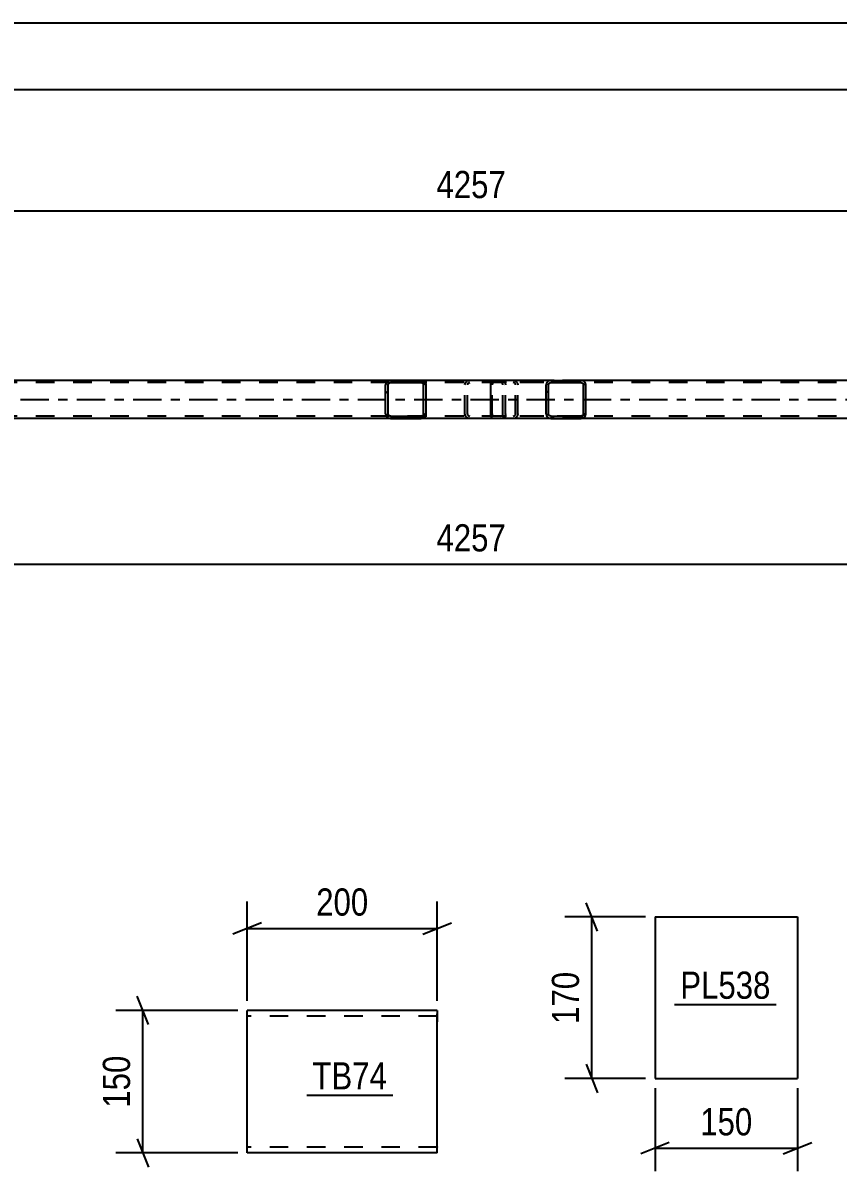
# Model space of a CAD drawing. Header units: millimetres. Extents: x 0 to 841, y 0 to 594.
# Drawn here: x 538.2 to 624.1, y 131.4 to 252.2 of the extents above; entities that cross this region are included whole.
import ezdxf

# ---------------------------------------------------------------- set-up
doc = ezdxf.new("R2010")
doc.units = ezdxf.units.MM
doc.linetypes.add('DXK_LINE_DOT2', pattern=[3.9198, 1.9599, -1.9599])
doc.linetypes.add('DXK_LINE_DOT3', pattern=[5.9187, 2.979, -0.9799, 0.9799, -0.9799])
doc.styles.add('Arial Narrow', font='ARIALN.TTF', dxfattribs={"height": 0.2})

# ---------------------------------------------------------------- blocks, each defined once
blk = doc.blocks.new('Part-103654073-2861 - 2789')
at = {"color": 7, "linetype": 'DXK_LINE_DOT2'}
for p, q in [((768.91, 214.33), (100.02, 214.33)), ((758.8, 214.57), (236.41, 214.57)), ((597, 214.57), (576.94, 214.57)), ((768.91, 210.81), (100.02, 210.81)), ((758.8, 210.57), (321.54, 210.57)), ((597, 210.57), (576.94, 210.57))]:
    blk.add_line(p, q, dxfattribs=at)
at = {"color": 2, "linetype": 'Continuous'}
for p, q in [((576.94, 214.57), (511.87, 214.57)), ((662.08, 214.57), (597, 214.57)), ((576.94, 210.57), (511.87, 210.57)), ((662.08, 210.57), (597, 210.57))]:
    blk.add_line(p, q, dxfattribs=at)
at = {"color": 7, "linetype": 'DXK_LINE_DOT3'}
blk.add_line((100.02, 212.57), (768.91, 212.57), dxfattribs=at)
blk = doc.blocks.new('Part-103654073-2968 - 2789')
at = {"linetype": 'Continuous'}
h = blk.add_hatch(dxfattribs=at)
h.set_pattern_fill('', scale=0.7, style=0, pattern_type=0)
h.set_pattern_definition([(45, (597.4674, 214.2696), (-1.57154, 1.57154), [])])
h.paths.add_polyline_path([(597.51, 214.09), (597.47, 214.27), (597.36, 214.43), (597.2, 214.53), (597, 214.57), (593.82, 214.57), (593.63, 214.53), (593.46, 214.43), (593.35, 214.27), (593.32, 214.09), (593.32, 211.05), (593.35, 210.86), (593.46, 210.71), (593.63, 210.6), (593.82, 210.57), (597, 210.57), (597.2, 210.6), (597.36, 210.71), (597.47, 210.86), (597.51, 211.05)])
h.paths.add_polyline_path([(597.24, 210.95), (597.18, 210.88), (597.1, 210.82), (597, 210.81), (593.82, 210.81), (593.72, 210.82), (593.64, 210.88), (593.59, 210.95), (593.57, 211.05), (593.57, 214.09), (593.59, 214.18), (593.64, 214.26), (593.72, 214.31), (593.82, 214.33), (597, 214.33), (597.1, 214.31), (597.18, 214.26), (597.24, 214.18), (597.25, 214.09), (597.25, 211.05)])
at = {"color": 2, "linetype": 'Continuous'}
for p, q in [((587.49, 214.09), (587.51, 214.27)), ((587.49, 211.05), (587.49, 214.09)), ((587.51, 214.27), (587.57, 214.43)), ((587.57, 214.43), (587.66, 214.53)), ((587.66, 214.53), (587.76, 214.57)), ((593.82, 214.57), (587.76, 214.57)), ((593.35, 214.27), (593.32, 214.09)), ((593.32, 211.05), (593.32, 214.09)), ((593.57, 214.09), (593.59, 214.18)), ((593.57, 211.05), (593.57, 214.09)), ((593.59, 214.18), (593.64, 214.26)), ((593.82, 214.57), (593.63, 214.53)), ((593.64, 214.26), (593.72, 214.31)), ((593.72, 214.31), (593.82, 214.33)), ((593.82, 214.57), (597, 214.57)), ((593.82, 214.33), (597, 214.33)), ((597.2, 214.53), (597, 214.57)), ((597, 214.33), (597.1, 214.31)), ((597.1, 214.31), (597.18, 214.26)), ((597.18, 214.26), (597.24, 214.18)), ((597.24, 214.18), (597.25, 214.09)), ((597.25, 211.05), (597.25, 214.09)), ((597.51, 214.09), (597.47, 214.27)), ((597.51, 211.05), (597.51, 214.09)), ((587.51, 210.86), (587.49, 211.05)), ((587.57, 210.71), (587.51, 210.86)), ((587.66, 210.6), (587.57, 210.71)), ((587.76, 210.57), (587.66, 210.6)), ((593.82, 210.57), (587.76, 210.57)), ((593.32, 211.05), (593.35, 210.86)), ((593.59, 210.95), (593.57, 211.05)), ((593.64, 210.88), (593.59, 210.95)), ((593.63, 210.6), (593.82, 210.57)), ((593.72, 210.82), (593.64, 210.88)), ((593.82, 210.81), (593.72, 210.82)), ((593.82, 210.81), (597, 210.81)), ((593.82, 210.57), (597, 210.57)), ((597.1, 210.82), (597, 210.81)), ((597, 210.57), (597.2, 210.6)), ((597.18, 210.88), (597.1, 210.82)), ((597.24, 210.95), (597.18, 210.88)), ((597.25, 211.05), (597.24, 210.95)), ((597.47, 210.86), (597.51, 211.05))]:
    blk.add_line(p, q, dxfattribs=at)
at = {"color": 7, "linetype": 'DXK_LINE_DOT2'}
for p, q in [((587.64, 214.18), (587.63, 214.09)), ((587.63, 211.05), (587.63, 214.09)), ((587.67, 214.26), (587.64, 214.18)), ((587.71, 214.31), (587.67, 214.26)), ((587.76, 214.33), (587.71, 214.31)), ((597, 214.33), (587.76, 214.33)), ((589.04, 214.33), (589.04, 214.57)), ((589.85, 214.57), (590.05, 214.53)), ((589.95, 214.31), (589.85, 214.33)), ((590.03, 214.26), (589.95, 214.31)), ((590.09, 214.18), (590.03, 214.26)), ((590.1, 214.09), (590.09, 214.18)), ((590.1, 211.05), (590.1, 214.09)), ((590.32, 214.27), (590.36, 214.09)), ((590.36, 211.05), (590.36, 214.09)), ((597, 214.57), (593.82, 214.57)), ((587.63, 211.05), (587.64, 210.95)), ((587.64, 210.95), (587.67, 210.88)), ((587.67, 210.88), (587.71, 210.82)), ((587.71, 210.82), (587.76, 210.81)), ((597, 210.81), (587.76, 210.81)), ((589.04, 210.57), (589.04, 210.81)), ((589.85, 210.81), (589.95, 210.82)), ((590.05, 210.6), (589.85, 210.57)), ((589.95, 210.82), (590.03, 210.88)), ((590.03, 210.88), (590.09, 210.95)), ((590.09, 210.95), (590.1, 211.05)), ((590.36, 211.05), (590.32, 210.86)), ((597, 210.57), (593.82, 210.57))]:
    blk.add_line(p, q, dxfattribs=at)
for centre, start, end in [((589.87, 214.07), 23.8494, 68.8059), ((589.87, 211.06), 291.1941, 336.1506)]:
    blk.add_arc(centre, 0.492, start, end, dxfattribs=at)
at = {"color": 2, "linetype": 'Continuous'}
for centre, start, end in [((593.8, 214.07), 111.1941, 156.1506), ((597.02, 214.07), 23.8494, 68.8059), ((593.8, 211.06), 203.8494, 248.8059), ((597.02, 211.06), 291.1941, 336.1506)]:
    blk.add_arc(centre, 0.492, start, end, dxfattribs=at)
blk = doc.blocks.new('Part-103654073-2969 - 2789')
at = {"linetype": 'Continuous'}
h = blk.add_hatch(dxfattribs=at)
h.set_pattern_fill('', scale=0.7, style=0, pattern_type=0)
h.set_pattern_definition([(45, (580.6496, 214.2696), (-1.57154, 1.57154), [])])
h.paths.add_polyline_path([(580.69, 214.09), (580.65, 214.27), (580.54, 214.43), (580.37, 214.53), (580.18, 214.57), (576.94, 214.57), (576.75, 214.53), (576.58, 214.43), (576.47, 214.27), (576.43, 214.09), (576.43, 211.05), (576.47, 210.86), (576.58, 210.71), (576.75, 210.6), (576.94, 210.57), (580.18, 210.57), (580.37, 210.6), (580.54, 210.71), (580.65, 210.86), (580.69, 211.05)])
h.paths.add_polyline_path([(580.41, 210.95), (580.36, 210.88), (580.28, 210.82), (580.18, 210.81), (576.94, 210.81), (576.84, 210.82), (576.76, 210.88), (576.71, 210.95), (576.69, 211.05), (576.69, 214.09), (576.71, 214.18), (576.76, 214.26), (576.84, 214.31), (576.94, 214.33), (580.18, 214.33), (580.28, 214.31), (580.36, 214.26), (580.41, 214.18), (580.43, 214.09), (580.43, 211.05)])
at = {"color": 2, "linetype": 'Continuous'}
for p, q in [((576.47, 214.27), (576.43, 214.09)), ((576.43, 211.05), (576.43, 214.09)), ((576.69, 214.09), (576.71, 214.18)), ((576.69, 211.05), (576.69, 214.09)), ((576.71, 214.18), (576.76, 214.26)), ((576.94, 214.57), (576.75, 214.53)), ((576.76, 214.26), (576.84, 214.31)), ((576.84, 214.31), (576.94, 214.33)), ((576.94, 214.57), (580.18, 214.57)), ((576.94, 214.33), (580.18, 214.33)), ((587.76, 214.57), (580.18, 214.57)), ((580.37, 214.53), (580.18, 214.57)), ((580.18, 214.33), (580.28, 214.31)), ((580.28, 214.31), (580.36, 214.26)), ((580.36, 214.26), (580.41, 214.18)), ((580.41, 214.18), (580.43, 214.09)), ((580.43, 211.05), (580.43, 214.09)), ((580.69, 214.09), (580.65, 214.27)), ((580.69, 211.05), (580.69, 214.09)), ((576.43, 211.05), (576.47, 210.86)), ((576.71, 210.95), (576.69, 211.05)), ((576.76, 210.88), (576.71, 210.95)), ((576.75, 210.6), (576.94, 210.57)), ((576.84, 210.82), (576.76, 210.88)), ((576.94, 210.81), (576.84, 210.82)), ((576.94, 210.81), (580.18, 210.81)), ((576.94, 210.57), (580.18, 210.57)), ((580.28, 210.82), (580.18, 210.81)), ((580.18, 210.57), (580.37, 210.6)), ((587.76, 210.57), (580.18, 210.57)), ((580.36, 210.88), (580.28, 210.82)), ((580.41, 210.95), (580.36, 210.88)), ((580.43, 211.05), (580.41, 210.95)), ((580.65, 210.86), (580.69, 211.05))]:
    blk.add_line(p, q, dxfattribs=at)
at = {"color": 7, "linetype": 'DXK_LINE_DOT2'}
for p, q in [((580.18, 214.57), (576.94, 214.57)), ((588.53, 214.33), (576.94, 214.33)), ((584.78, 214.09), (584.82, 214.27)), ((584.78, 211.05), (584.78, 214.09)), ((585.06, 214.18), (585.04, 214.09)), ((585.04, 211.05), (585.04, 214.09)), ((585.11, 214.26), (585.06, 214.18)), ((585.1, 214.53), (585.29, 214.57)), ((585.11, 214.26), (585.13, 214.27)), ((585.13, 214.27), (585.19, 214.31)), ((585.19, 214.31), (585.29, 214.33)), ((588.53, 214.57), (585.29, 214.57)), ((588.53, 214.57), (588.72, 214.53)), ((588.62, 214.31), (588.53, 214.33)), ((588.71, 214.26), (588.62, 214.31)), ((588.76, 214.18), (588.71, 214.26)), ((588.78, 214.09), (588.76, 214.18)), ((588.78, 211.05), (588.78, 214.09)), ((589, 214.27), (589.04, 214.09)), ((589.04, 211.05), (589.04, 214.09)), ((588.53, 210.81), (576.94, 210.81)), ((580.18, 210.57), (576.94, 210.57)), ((584.82, 210.86), (584.78, 211.05)), ((585.04, 211.05), (585.06, 210.95)), ((585.06, 210.95), (585.11, 210.88)), ((585.29, 210.57), (585.1, 210.6)), ((585.11, 210.88), (585.13, 210.86)), ((585.13, 210.86), (585.19, 210.82)), ((585.19, 210.82), (585.29, 210.81)), ((588.53, 210.57), (585.29, 210.57)), ((588.53, 210.81), (588.62, 210.82)), ((588.72, 210.6), (588.53, 210.57)), ((588.62, 210.82), (588.71, 210.88)), ((588.71, 210.88), (588.76, 210.95)), ((588.76, 210.95), (588.78, 211.05)), ((589.04, 211.05), (589, 210.86))]:
    blk.add_line(p, q, dxfattribs=at)
at = {"color": 2, "linetype": 'Continuous'}
for centre, start, end in [((576.92, 214.07), 110.7584, 155.6801), ((580.2, 214.07), 24.32, 69.2417), ((576.92, 211.07), 204.32, 249.2417), ((580.2, 211.07), 290.7584, 335.6801)]:
    blk.add_arc(centre, 0.496, start, end, dxfattribs=at)
at = {"color": 7, "linetype": 'DXK_LINE_DOT2'}
for centre, start, end in [((585.27, 214.07), 110.7584, 155.6801), ((588.55, 214.07), 24.32, 69.2417), ((585.27, 211.07), 204.32, 249.2417), ((588.55, 211.07), 290.7584, 335.6801)]:
    blk.add_arc(centre, 0.496, start, end, dxfattribs=at)
blk = doc.blocks.new('Part-103654073-2513 - 2499')
at = {"color": 2, "linetype": 'Continuous'}
for p, q in [((604.79, 158.12), (604.79, 141.12)), ((604.79, 158.12), (619.79, 158.12)), ((619.79, 158.12), (619.79, 141.12)), ((604.79, 141.12), (619.79, 141.12))]:
    blk.add_line(p, q, dxfattribs=at)
blk = doc.blocks.new('Part-103654073-2471 - 2456')
at = {"color": 2, "linetype": 'Continuous'}
for p, q in [((561.86, 133.38), (561.86, 148.29)), ((581.86, 148.29), (561.86, 148.29)), ((581.86, 148.29), (581.86, 148.2)), ((581.86, 148.2), (581.86, 147.09)), ((581.86, 133.29), (581.86, 147.09)), ((561.86, 133.29), (561.86, 133.38)), ((581.86, 133.29), (561.86, 133.29))]:
    blk.add_line(p, q, dxfattribs=at)
at = {"color": 7, "linetype": 'DXK_LINE_DOT2'}
for p, q in [((581.86, 147.69), (561.86, 147.69)), ((581.86, 147.09), (581.86, 147.94)), ((561.86, 133.89), (561.86, 133.94)), ((581.86, 133.89), (561.86, 133.89)), ((561.86, 133.29), (561.86, 133.29)), ((581.86, 133.89), (581.86, 134.03)), ((581.86, 133.94), (581.86, 133.89))]:
    blk.add_line(p, q, dxfattribs=at)
blk = doc.blocks.new('StraightDimension-103654073-3244 - 2789')
at = {"color": 7, "linetype": 'Continuous'}
for p, q in [((500.3, 201.17), (500.3, 184.78)), ((670.57, 201.17), (670.57, 184.78)), ((501.8, 195.82), (498.8, 194.62)), ((669.07, 194.62), (672.07, 195.82)), ((500.3, 195.22), (670.57, 195.22))]:
    blk.add_line(p, q, dxfattribs=at)
at = {"color": 0}
blk.add_wipeout([(589.69, 195.97), (589.69, 200.17), (581.18, 200.17), (581.18, 195.97)], dxfattribs=at)
at = {"color": 3, "style": 'Arial Narrow'}
blk.add_text('4257', height=2.863, dxfattribs=at).set_placement((581.78, 196.57))
at = {"color": 0, "linetype": 'Continuous'}
blk.add_wipeout([(669.97, 194.52), (665.77, 194.52), (665.77, 184.18), (669.97, 184.18)], dxfattribs=at)
at = {"color": 3, "linetype": 'Continuous', "style": 'Arial Narrow'}
blk.add_text('14264', height=2.863, rotation=90.0002, dxfattribs=at).set_placement((669.37, 184.78))
blk = doc.blocks.new('StraightDimension-103654073-3093 - 2789')
at = {"color": 7, "linetype": 'Continuous'}
blk.add_line((100.02, 245.16), (779.13, 245.16), dxfattribs=at)
blk = doc.blocks.new('StraightDimension-103654073-3114 - 2789')
at = {"color": 7, "linetype": 'Continuous'}
blk.add_line((99.38, 252.17), (779.77, 252.17), dxfattribs=at)
blk = doc.blocks.new('StraightDimension-103654073-3129 - 2789')
at = {"color": 7, "linetype": 'Continuous'}
for p, q in [((500.3, 223.97), (500.3, 242.84)), ((670.57, 223.97), (670.57, 242.84)), ((501.8, 232.99), (498.8, 231.79)), ((500.3, 232.39), (670.57, 232.39)), ((669.07, 231.79), (672.07, 232.99))]:
    blk.add_line(p, q, dxfattribs=at)
at = {"color": 0}
blk.add_wipeout([(589.69, 233.14), (589.69, 237.34), (581.18, 237.34), (581.18, 233.14)], dxfattribs=at)
at = {"color": 3, "style": 'Arial Narrow'}
blk.add_text('4257', height=2.863, dxfattribs=at).set_placement((581.78, 233.74))
at = {"color": 0, "linetype": 'Continuous'}
blk.add_wipeout([(669.97, 243.44), (665.77, 243.44), (665.77, 233.09), (669.97, 233.09)], dxfattribs=at)
at = {"color": 3, "linetype": 'Continuous', "style": 'Arial Narrow'}
blk.add_text('14264', height=2.863, rotation=90.0002, dxfattribs=at).set_placement((669.37, 233.69))
blk = doc.blocks.new('StraightDimension-103654073-2515 - 2499')
at = {"color": 7, "linetype": 'Continuous'}
for p, q in [((604.79, 140.12), (604.79, 131.39)), ((619.79, 140.12), (619.79, 131.39)), ((606.29, 134.39), (603.29, 133.19)), ((618.29, 133.19), (621.29, 134.39)), ((604.79, 133.79), (619.79, 133.79))]:
    blk.add_line(p, q, dxfattribs=at)
at = {"color": 0}
blk.add_wipeout([(615.63, 134.54), (615.63, 138.74), (608.95, 138.74), (608.95, 134.54)], dxfattribs=at)
at = {"color": 3, "style": 'Arial Narrow'}
blk.add_text('150', height=2.863, dxfattribs=at).set_placement((609.55, 135.14))
blk = doc.blocks.new('StraightDimension-103654073-2526 - 2499')
at = {"color": 7, "linetype": 'Continuous'}
for p, q in [((598.74, 156.62), (597.54, 159.62)), ((603.79, 158.12), (595.29, 158.12)), ((598.14, 141.12), (598.14, 158.12)), ((597.54, 142.62), (598.74, 139.62)), ((603.79, 141.12), (595.29, 141.12))]:
    blk.add_line(p, q, dxfattribs=at)
at = {"color": 0}
blk.add_wipeout([(597.39, 152.96), (593.19, 152.96), (593.19, 146.27), (597.39, 146.27)], dxfattribs=at)
at = {"color": 3, "style": 'Arial Narrow'}
blk.add_text('170', height=2.863, rotation=90.0002, dxfattribs=at).set_placement((596.79, 146.87))
blk = doc.blocks.new('StraightDimension-103654073-2473 - 2456')
at = {"color": 7, "linetype": 'Continuous'}
for p, q in [((551.47, 146.79), (550.27, 149.79)), ((560.86, 148.29), (548.02, 148.29)), ((550.87, 133.29), (550.87, 148.29)), ((550.27, 134.79), (551.47, 131.79)), ((560.86, 133.29), (548.02, 133.29))]:
    blk.add_line(p, q, dxfattribs=at)
at = {"color": 0}
blk.add_wipeout([(550.12, 144.13), (545.92, 144.13), (545.92, 137.45), (550.12, 137.45)], dxfattribs=at)
at = {"color": 3, "style": 'Arial Narrow'}
blk.add_text('150', height=2.863, rotation=90.0002, dxfattribs=at).set_placement((549.52, 138.05))
blk = doc.blocks.new('StraightDimension-103654073-2484 - 2456')
at = {"color": 7, "linetype": 'Continuous'}
for p, q in [((561.86, 149.29), (561.86, 159.76)), ((581.86, 149.29), (581.86, 159.76)), ((563.36, 157.51), (560.36, 156.31)), ((580.36, 156.31), (583.36, 157.51)), ((561.86, 156.91), (581.86, 156.91))]:
    blk.add_line(p, q, dxfattribs=at)
at = {"color": 0}
blk.add_wipeout([(575.2, 157.66), (575.2, 161.86), (568.52, 161.86), (568.52, 157.66)], dxfattribs=at)
at = {"color": 3, "style": 'Arial Narrow'}
blk.add_text('200', height=2.863, dxfattribs=at).set_placement((569.12, 158.26))
blk = doc.blocks.new('Mark-103654073-2511 - 2499')
at = {"color": 0}
blk.add_wipeout([(616.95, 149.51), (616.95, 152.51), (607.45, 152.51), (607.45, 149.51)], dxfattribs=at)
blk.add_wipeout([(616.95, 149.51), (616.95, 152.51), (607.45, 152.51), (607.45, 149.51)], dxfattribs=at)
at = {"color": 30, "linetype": 'Continuous'}
blk.add_line((606.85, 148.91), (617.55, 148.91), dxfattribs=at)
at = {"color": 3, "style": 'Arial Narrow'}
blk.add_text('PL538', height=2.863, dxfattribs=at).set_placement((607.45, 149.51))
blk = doc.blocks.new('Mark-103654073-2469 - 2456')
at = {"color": 0}
blk.add_wipeout([(576.58, 139.97), (576.58, 142.97), (568.72, 142.97), (568.72, 139.97)], dxfattribs=at)
blk.add_wipeout([(576.58, 139.97), (576.58, 142.97), (568.72, 142.97), (568.72, 139.97)], dxfattribs=at)
at = {"color": 30, "linetype": 'Continuous'}
blk.add_line((568.12, 139.37), (577.18, 139.37), dxfattribs=at)
at = {"color": 3, "style": 'Arial Narrow'}
blk.add_text('TB74', height=2.863, dxfattribs=at).set_placement((568.72, 139.97))

msp = doc.modelspace()

# ---------------------------------------------------------------- block references
for name in ['StraightDimension-103654073-3093 - 2789', 'Part-103654073-2861 - 2789', 'Part-103654073-2969 - 2789', 'Part-103654073-2968 - 2789', 'StraightDimension-103654073-3244 - 2789', 'Part-103654073-2513 - 2499', 'StraightDimension-103654073-2473 - 2456', 'Part-103654073-2471 - 2456', 'StraightDimension-103654073-2515 - 2499']:
    msp.add_blockref(name, (0, 0))

# ---------------------------------------------------------------- next in the draw order: block references
for name in ['StraightDimension-103654073-3114 - 2789', 'StraightDimension-103654073-2484 - 2456', 'StraightDimension-103654073-2526 - 2499', 'Mark-103654073-2511 - 2499', 'Mark-103654073-2469 - 2456']:
    msp.add_blockref(name, (0, 0))

# ---------------------------------------------------------------- next in the draw order: block references
msp.add_blockref('StraightDimension-103654073-3129 - 2789', (0, 0))

doc.saveas('drawing.dxf')
